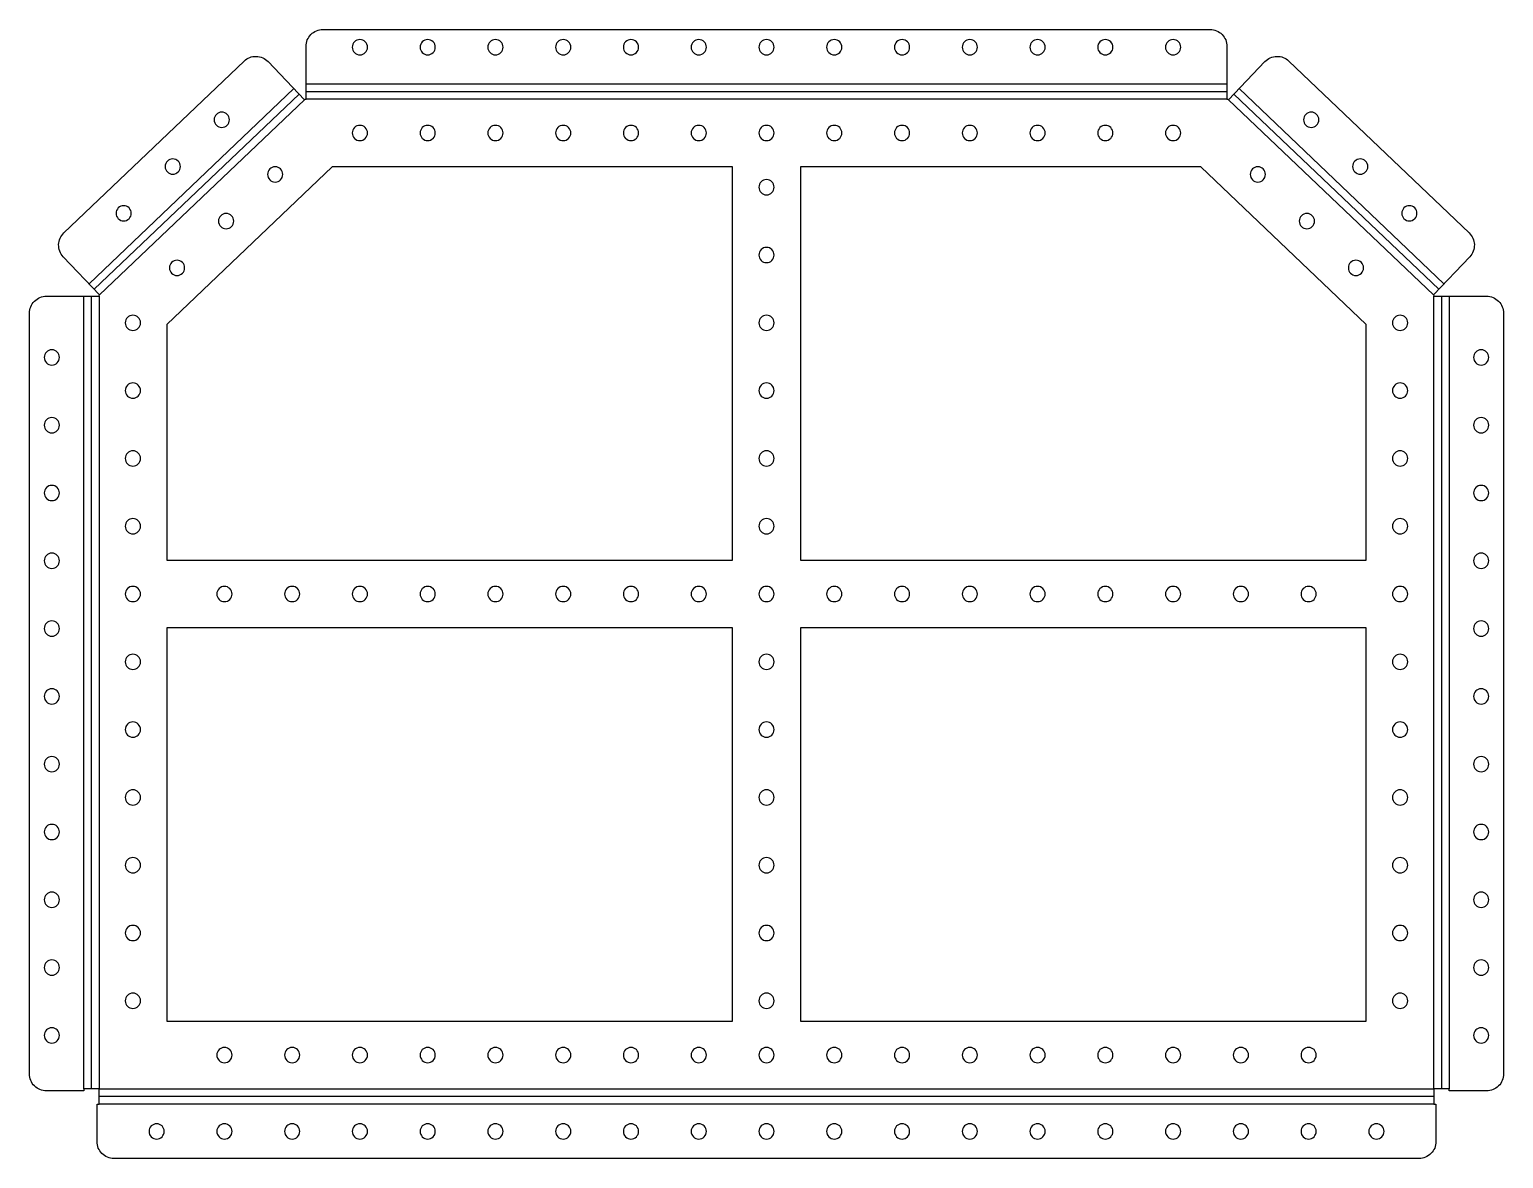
# Model space of a CAD drawing. Header units: millimetres. Extents: x -25 to 410, y 0 to 333.
import ezdxf

# ---------------------------------------------------------------- set-up
doc = ezdxf.new("R2010")
doc.units = ezdxf.units.MM

msp = doc.modelspace()

# ---------------------------------------------------------------- linework, layer by layer
at = {"layer": 'BEND'}
for p, q in [((-5.81, 256.4), (54.64, 313.97)), ((56.68, 314.79), (328.49, 314.79)), ((330.53, 313.97), (390.98, 256.4)), ((-6.68, 20.52), (-6.68, 254.37)), ((391.85, 254.37), (391.85, 20.52)), ((389.59, 18.26), (-4.41, 18.26))]:
    msp.add_line(p, q, dxfattribs=at)
at = {"layer": 'BEND_EXTENT'}
for p, q in [((-7.37, 258.04), (53.08, 315.61)), ((56.68, 317.05), (328.49, 317.05)), ((332.09, 315.61), (392.54, 258.04)), ((56.2, 312.33), (-4.25, 254.76)), ((328.49, 312.52), (56.68, 312.52)), ((389.42, 254.76), (328.97, 312.33)), ((-8.94, 20.52), (-8.94, 254.37)), ((-4.41, 254.37), (-4.41, 20.52)), ((389.59, 20.52), (389.59, 254.37)), ((394.11, 254.37), (394.11, 20.52)), ((-4.41, 20.52), (389.59, 20.52)), ((389.59, 16), (-4.41, 16))]:
    msp.add_line(p, q, dxfattribs=at)
at = {"layer": 'INTERIOR_PROFILES'}
for points in [[(15.59, 246.03), (15.59, 176.52), (182.59, 176.52), (182.59, 292.52), (64.4, 292.52)], [(320.77, 292.52), (202.59, 292.52), (202.59, 176.52), (369.59, 176.52), (369.59, 246.03)], [(182.59, 156.52), (15.59, 156.52), (15.59, 40.52), (182.59, 40.52)], [(202.59, 156.52), (202.59, 40.52), (369.59, 40.52), (369.59, 156.52)]]:
    msp.add_lwpolyline(points, close=True, dxfattribs=at)
at = {"layer": 'INTERIOR_PROFILES', "extrusion": (0, 0, -1)}
for centre in [(-72.59, 327.81), (-92.59, 327.81), (-112.59, 327.81), (-132.59, 327.81), (-152.59, 327.81), (-172.59, 327.81), (-192.59, 327.81), (-212.59, 327.81), (-232.59, 327.81), (-252.59, 327.81), (-272.59, 327.81), (-292.59, 327.81), (-312.59, 327.81), (-31.82, 306.41), (-72.59, 302.52), (-92.59, 302.52), (-112.59, 302.52), (-132.59, 302.52), (-152.59, 302.52), (-172.59, 302.52), (-192.59, 302.52), (-212.59, 302.52), (-232.59, 302.52), (-252.59, 302.52), (-272.59, 302.52), (-292.59, 302.52), (-312.59, 302.52), (-353.35, 306.41), (-17.34, 292.62), (-47.58, 290.31), (-337.59, 290.31), (-367.83, 292.62), (-192.59, 286.52), (-2.86, 278.82), (-33.1, 276.52), (-352.08, 276.52), (-382.32, 278.82), (-192.59, 266.52), (-18.61, 262.73), (-366.56, 262.73), (-5.59, 246.52), (-192.59, 246.52), (-379.59, 246.52), (18.35, 236.32), (-403.52, 236.32), (-5.59, 226.52), (-192.59, 226.52), (-379.59, 226.52), (18.35, 216.32), (-403.52, 216.32), (-5.59, 206.52), (-192.59, 206.52), (-379.59, 206.52), (18.35, 196.32), (-403.52, 196.32), (-5.59, 186.52), (-192.59, 186.52), (-379.59, 186.52), (18.35, 176.32), (-403.52, 176.32), (-5.59, 166.52), (-32.59, 166.52), (-52.59, 166.52), (-72.59, 166.52), (-92.59, 166.52), (-112.59, 166.52), (-132.59, 166.52), (-152.59, 166.52), (-172.59, 166.52), (-192.59, 166.52), (-212.59, 166.52), (-232.59, 166.52), (-252.59, 166.52), (-272.59, 166.52), (-292.59, 166.52), (-312.59, 166.52), (-332.59, 166.52), (-352.59, 166.52), (-379.59, 166.52), (18.35, 156.32), (-403.52, 156.32), (-5.59, 146.52), (-192.59, 146.52), (-379.59, 146.52), (18.35, 136.32), (-403.52, 136.32), (-5.59, 126.52), (-192.59, 126.52), (-379.59, 126.52), (18.35, 116.32), (-403.52, 116.32), (-5.59, 106.52), (-192.59, 106.52), (-379.59, 106.52), (18.35, 96.32), (-403.52, 96.32), (-5.59, 86.52), (-192.59, 86.52), (-379.59, 86.52), (18.35, 76.32), (-403.52, 76.32), (-5.59, 66.52), (-192.59, 66.52), (-379.59, 66.52), (18.35, 56.32), (-403.52, 56.32), (-5.59, 46.52), (-192.59, 46.52), (-379.59, 46.52), (18.35, 36.32), (-403.52, 36.32), (-32.59, 30.52), (-52.59, 30.52), (-72.59, 30.52), (-92.59, 30.52), (-112.59, 30.52), (-132.59, 30.52), (-152.59, 30.52), (-172.59, 30.52), (-192.59, 30.52), (-212.59, 30.52), (-232.59, 30.52), (-252.59, 30.52), (-272.59, 30.52), (-292.59, 30.52), (-312.59, 30.52), (-332.59, 30.52), (-352.59, 30.52), (-12.59, 8), (-32.59, 8), (-52.59, 8), (-72.59, 8), (-92.59, 8), (-112.59, 8), (-132.59, 8), (-152.59, 8), (-172.59, 8), (-192.59, 8), (-212.59, 8), (-232.59, 8), (-252.59, 8), (-272.59, 8), (-292.59, 8), (-312.59, 8), (-332.59, 8), (-352.59, 8), (-372.59, 8)]:
    msp.add_circle(centre, 2.25, dxfattribs=at)
at = {"layer": 'OUTER_PROFILES'}
msp.add_lwpolyline([(389.59, 254.37), (405.11, 254.37, -0.414214), (410.11, 249.37), (410.11, 24.94, -0.414214), (405.11, 19.94), (394.11, 19.94), (394.11, 20.52), (389.59, 20.52), (389.59, 16), (390.17, 16), (390.17, 5, -0.414214), (385.17, 0), (0, 0, -0.414214), (-5, 5), (-5, 16), (-4.41, 16), (-4.41, 20.52), (-8.94, 20.52), (-8.94, 19.94), (-19.94, 19.94, -0.414214), (-24.94, 24.94), (-24.94, 249.37, -0.414214), (-19.94, 254.37), (-4.41, 254.37), (-4.41, 254.6), (-4.25, 254.76), (-14.95, 266.01, -0.414214), (-14.78, 273.07), (38.42, 323.75, -0.414214), (45.49, 323.57), (56.2, 312.33), (56.4, 312.52), (56.68, 312.52), (56.68, 328.05, -0.414214), (61.68, 333.05), (323.49, 333.05, -0.414214), (328.49, 328.05), (328.49, 312.52), (328.77, 312.52), (328.97, 312.33), (339.68, 323.57, -0.414214), (346.75, 323.75), (399.95, 273.07, -0.414214), (400.12, 266.01), (389.42, 254.76), (389.59, 254.6)], format="xyb", close=True, dxfattribs=at)

doc.saveas('drawing.dxf')
